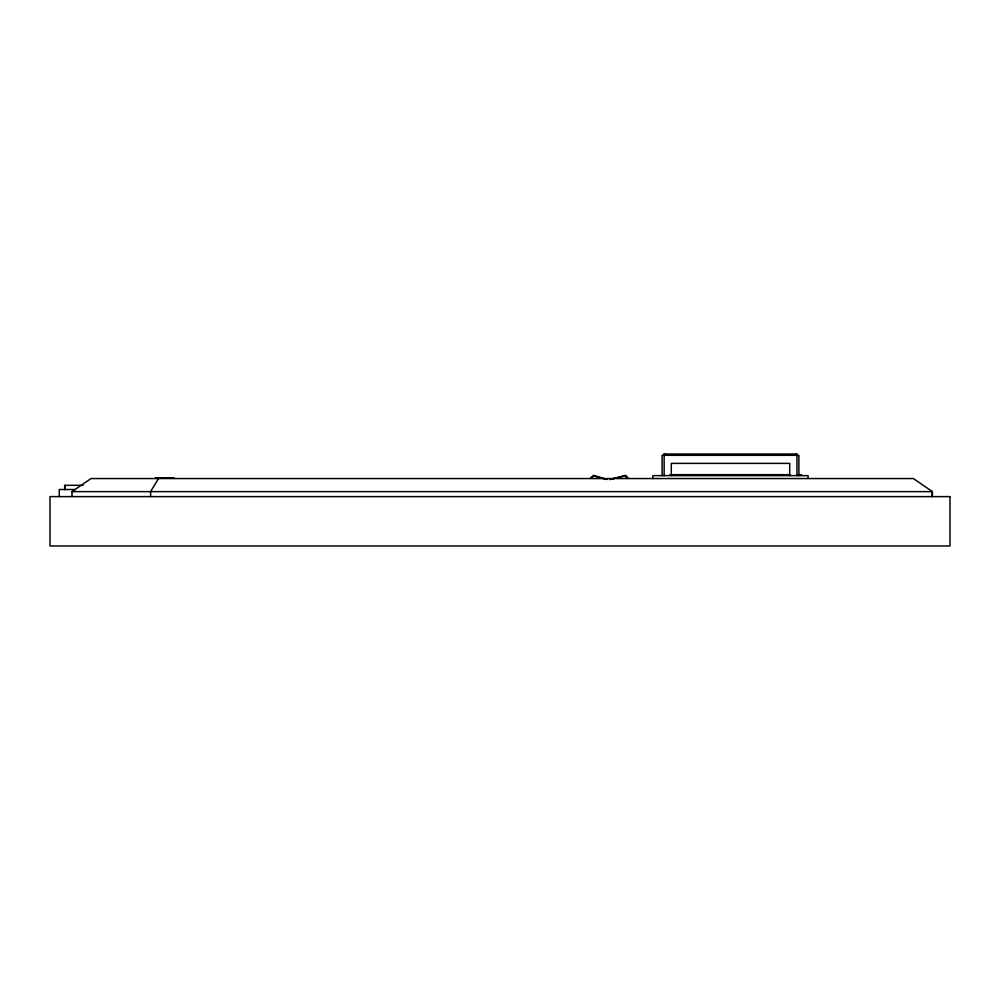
<?xml version="1.0" encoding="UTF-8"?>
<svg xmlns="http://www.w3.org/2000/svg" width="1000" height="1000" viewBox="0 0 1000 1000"><rect width="100%" height="100%" fill="white"/><g stroke="black" fill="none" stroke-linecap="round" stroke-linejoin="round"><path stroke-width="1.5" d="M158.488 478.55L150.6 491.637L150.6 496.613M591 477.612L593.688 475.325L606.7 479.412M590.887 478.088L593.575 476.012L606.9 479.45M72 496.613L72 491.637L91.025 478.55L913.388 478.55L932.412 491.637L932.412 496.613M609.625 479.487L625.8 475.325L627.775 477.638M609.862 479.487L624.712 476.012L627.675 478.363M669.95 474.675L790.4 474.675M798.125 474.675L801.213 474.675M155.375 477.9L174.088 477.9M64.575 485.325L83.05 485.325M75.188 489.513L59.25 489.513L59.25 496.613M72 491.637L932.412 491.637M932.188 492.312L932.188 496.613M808.062 478.55L808.062 475.637L652.875 475.637L652.875 478.55M798.875 475.637L798.875 455.312L662.087 455.312L662.087 475.637M797.237 455.312L797.237 454.025L663.725 454.025L663.725 455.312M796.95 455.312L796.95 475.637M796.275 454.025L796.275 455.312M789.7 475.637L789.7 463.387L671.3 463.387L671.3 475.637M664.825 454.025L664.825 455.312M664.137 455.312L664.137 475.637M950 496.613L50 496.613L50 545.975L950 545.975L950 496.613M64.725 489.513L64.725 485.325L64.688 489.513"/></g></svg>
